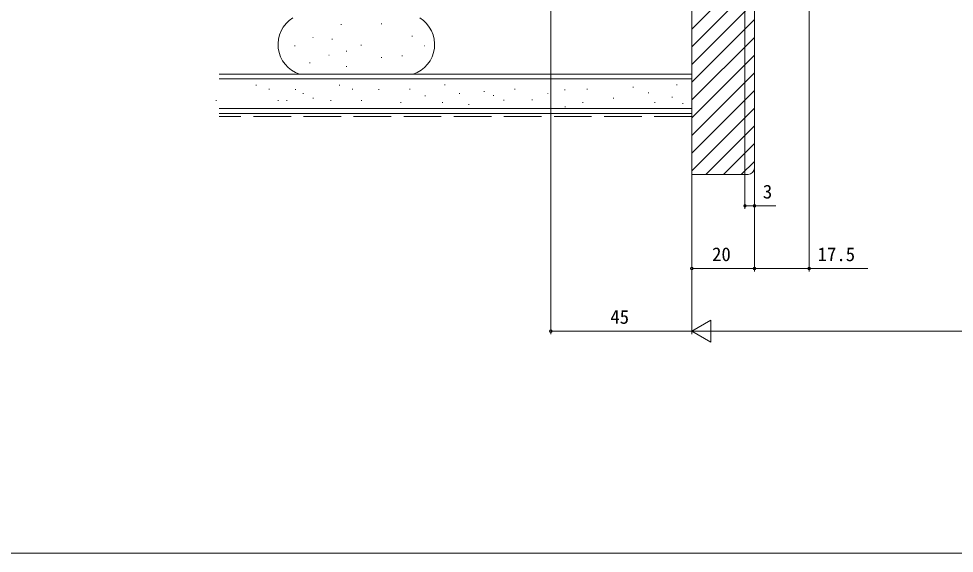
# Model space of a CAD drawing. Units: millimetres, scale not verified. Extents: x -693 to 693, y -1120 to 1122.
# Drawn here: x -186.7 to 112.1, y -1120 to -949.3 of the extents above; entities that cross this region are included whole.
import ezdxf
from ezdxf.enums import TextEntityAlignment as Align

# ---------------------------------------------------------------- set-up
doc = ezdxf.new("R2010")
doc.units = ezdxf.units.MM
doc.header["$LTSCALE"] = 4
doc.linetypes.add('DASHED3', pattern=[4, 3, -1])
for name, color, linetype, lineweight in [('0-0_0', 7, 'Continuous', 9), ('0-2_YKK_ZWAK', 3, 'Continuous', 9), ('0-3_YKK_11', 3, 'Continuous', 18), ('0-6_YKK_D', 6, 'Continuous', 9)]:
    doc.layers.add(name, color=color, linetype=linetype, lineweight=lineweight)
doc.styles.add('ＭＳ ゴシック', font='')
doc.styles.get('ＭＳ ゴシック').set_extended_font_data('MS Gothic')

msp = doc.modelspace()

# ---------------------------------------------------------------- linework, layer by layer
at = {"layer": '0-0_0'}
msp.add_lwpolyline([(693, -1120), (-693, -1120), (-693, 1064)], dxfattribs=at)
at = {"layer": '0-2_YKK_ZWAK'}
for p, q in [((48.256, -932.663), (28.256, -952.663)), ((48.256, -938.32), (28.256, -958.32)), ((48.256, -943.977), (28.256, -963.977)), ((48.256, -949.634), (28.256, -969.634)), ((-83.614, -951.214), (-83.814, -951.214)), ((-70.705, -950.97), (-70.905, -950.97)), ((-92.626, -955.355), (-92.826, -955.355)), ((-86.537, -955.842), (-86.737, -955.842)), ((-60.962, -954.868), (-61.162, -954.868)), ((48.256, -955.291), (28.256, -975.291)), ((-98.472, -958.034), (-98.672, -958.034)), ((-77.281, -957.79), (-77.481, -957.79)), ((-57.065, -958.034), (-57.265, -958.034)), ((-87.511, -960.957), (-87.711, -960.957)), ((-81.909, -959.739), (-82.109, -959.739)), ((-70.705, -961.688), (-70.905, -961.688)), ((-64.128, -961.2), (-64.328, -961.2)), ((48.256, -960.948), (28.256, -980.948)), ((-93.6, -963.393), (-93.8, -963.393)), ((-81.909, -964.61), (-82.109, -964.61)), ((48.256, -966.605), (28.256, -986.605)), ((28.256, -968.56), (-122.743, -968.56)), ((-110.854, -970.433), (-110.854, -970.633)), ((-84.278, -970.433), (-84.278, -970.633)), ((-50.637, -970.375), (-50.637, -970.575)), ((9.508, -971.074), (9.508, -971.274)), ((23.495, -970.375), (23.495, -970.575)), ((-106.734, -971.738), (-106.734, -971.938)), ((-98.265, -971.832), (-98.265, -972.032)), ((-95.905, -973.107), (-95.905, -973.307)), ((-80.158, -971.738), (-80.158, -971.938)), ((-71.69, -971.832), (-71.69, -972.032)), ((-61.827, -971.773), (-61.827, -971.973)), ((-56.931, -973.871), (-56.931, -974.071)), ((-45.926, -973.107), (-45.926, -973.307)), ((-38.049, -972.473), (-38.049, -972.673)), ((-35.054, -973.763), (-35.054, -973.963)), ((-28.258, -971.773), (-28.258, -971.973)), ((-17.767, -973.172), (-17.767, -973.372)), ((-12.26, -971.994), (-12.26, -972.194)), ((-5.179, -971.773), (-5.179, -971.973)), ((14.441, -972.879), (14.441, -973.079)), ((48.256, -972.261), (28.256, -992.261)), ((-123.651, -975.328), (-123.651, -975.528)), ((-103.86, -975.328), (-103.86, -975.528)), ((-101.063, -975.328), (-101.063, -975.528)), ((-92.671, -974.629), (-92.671, -974.829)), ((-87.076, -975.328), (-87.076, -975.528)), ((-77.285, -975.328), (-77.285, -975.528)), ((-64.696, -976.028), (-64.696, -976.228)), ((-51.337, -975.969), (-51.337, -976.169)), ((-42.944, -976.669), (-42.944, -976.869)), ((-31.755, -975.27), (-31.755, -975.47)), ((-22.73, -975.132), (-22.73, -975.332)), ((-6.578, -975.969), (-6.578, -976.169)), ((3.213, -974.571), (3.213, -974.771)), ((16.501, -975.969), (16.501, -976.169)), ((21.972, -974.248), (21.972, -974.448)), ((25.395, -976.302), (25.395, -976.502)), ((28.256, -978.06), (-122.743, -978.06)), ((-12.172, -977.368), (-12.172, -977.568)), ((48.256, -977.918), (28.256, -997.918)), ((48.256, -983.575), (32.771, -999.06)), ((48.256, -989.232), (38.428, -999.06)), ((48.256, -994.889), (44.085, -999.06))]:
    msp.add_line(p, q, dxfattribs=at)
at = {"layer": '0-2_YKK_ZWAK', "linetype": 'DASHED3'}
msp.add_line((28.256, -980.56), (-122.743, -980.56), dxfattribs=at)
at = {"layer": '0-3_YKK_11'}
for p, q in [((-122.743, -967.06), (28.256, -967.06)), ((28.256, -967.06), (28.256, -979.56)), ((-122.743, -979.56), (28.256, -979.56))]:
    msp.add_line(p, q, dxfattribs=at)
for points in [[(28.256, -852.06), (28.256, -999.06), (46.256, -999.06)], [(48.256, -997.06), (48.256, -866.06), (45.256, -866.06), (45.256, -854.06), (43.256, -852.06), (28.256, -852.06)]]:
    msp.add_lwpolyline(points, dxfattribs=at)
for centre, radius, start, end in [((-93.89, -957.56), 10, 121.78833, 251.80513), ((-63.89, -957.56), 10, 288.19487, 58.21167), ((46.256, -997.06), 2, 270.00001, 359.99999)]:
    msp.add_arc(centre, radius, start, end, dxfattribs=at)
at = {"layer": '0-6_YKK_D'}
for p, q in [((-16.744, -824.76), (-16.744, -1050.06)), ((65.756, -832.06), (65.756, -1030.06)), ((28.256, -854.06), (28.256, -1050.06)), ((28.256, -854.06), (28.256, -1030.06)), ((28.256, -854.06), (28.256, -1050.06)), ((48.256, -854.06), (48.256, -1030.06)), ((48.256, -854.06), (48.256, -1030.06)), ((45.256, -871.86), (45.256, -1010.06)), ((48.256, -871.76), (48.256, -1010.06)), ((48.256, -1029.06), (28.256, -1029.06)), ((28.256, -1049.06), (34.319, -1045.56)), ((34.319, -1052.56), (34.319, -1045.56)), ((28.256, -1049.06), (-16.744, -1049.06)), ((28.256, -1049.06), (34.319, -1052.56)), ((28.256, -1049.06), (40.381, -1049.06)), ((35.256, -1049.06), (438.256, -1049.06))]:
    msp.add_line(p, q, dxfattribs=at)
for points in [[(45.256, -1009.06), (48.256, -1009.06), (55.156, -1009.06)], [(48.256, -1029.06), (65.756, -1029.06), (84.496, -1029.06)]]:
    msp.add_lwpolyline(points, dxfattribs=at)
for centre in [(45.256, -1009.06), (48.256, -1009.06), (28.256, -1029.06), (48.256, -1029.06), (48.256, -1029.06), (65.756, -1029.06), (-16.744, -1049.06)]:
    msp.add_circle(centre, 0.425, dxfattribs=at)

# ---------------------------------------------------------------- texts
at = {"layer": '0-6_YKK_D', "style": 'ＭＳ ゴシック'}
for s, p in [('3', (50.956, -1008.06)), ('20', (34.736, -1028.06)), ('17.5', (68.456, -1028.06)), ('45', (2.236, -1048.06))]:
    msp.add_text(s, height=4.399, dxfattribs=at).set_placement(p, align=Align.BOTTOM_LEFT)

doc.saveas('drawing.dxf')
